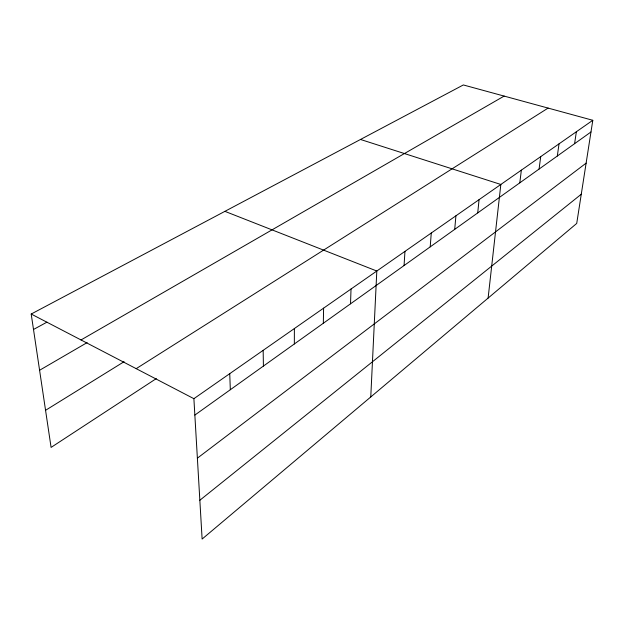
<?xml version="1.0" encoding="UTF-8"?>
<svg xmlns="http://www.w3.org/2000/svg" width="624" height="624" viewBox="0 0 624 624"><rect width="100%" height="100%" fill="white"/><g stroke="black" fill="none" stroke-linecap="round" stroke-linejoin="round"><path stroke-width="0.94" d="M294.349 343.964L294.372 328.552M323.326 323.255L323.599 308.155M350.524 303.818L351.023 289.013M370.765 396.958L376.81 271.027L224.905 211.349M404.063 265.551L404.96 251.378M430.209 246.87L431.27 233.017M454.709 229.359L455.926 215.81M477.727 212.909L479.068 199.657M488.108 298.093L500.838 184.462L360.5 139.472M519.8 182.84L521.352 170.149M539.081 169.057L540.712 156.632M557.318 156.023L559.026 143.855M574.595 143.676L576.358 131.758M592.8 120.284L576.724 223.423L202.121 539.05L193.892 398.681L592.8 120.284L463.343 84.95L31.2 314.028L51.09 447.408L156.304 378.596M199.844 500.261L581.279 194.22M197.379 458.164L586.123 163.145M194.852 415.069L590.983 131.968M136.188 368.659L548.106 108.085M45.56 410.311L124.075 361.702M39.585 370.266L87.103 342.615M81.019 339.955L504.137 96.08M33.501 329.48L46.956 322.156M31.2 314.028L193.892 398.681M229.741 373.659L230.326 389.711M263.156 350.345L263.414 366.07"/></g></svg>
